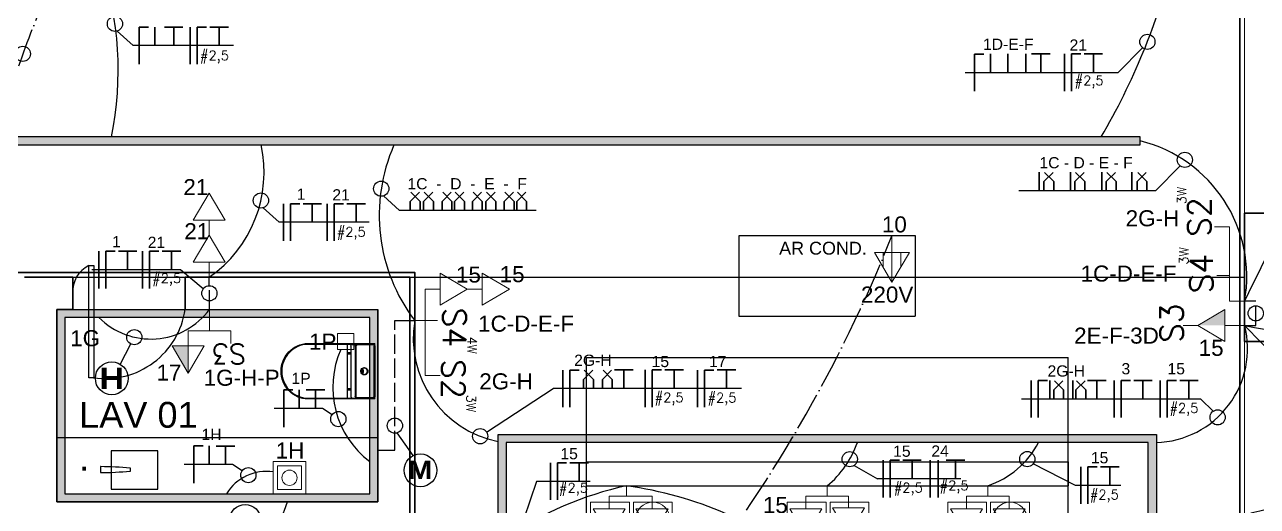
# Model space of a CAD drawing. Header units: millimetres. Extents: x 20625 to 81245, y 3427 to 18613.
# Drawn here: x 67471 to 68239, y 17558 to 17858 of the extents above; entities that cross this region are included whole.
import ezdxf
from ezdxf.enums import TextEntityAlignment as Align

# ---------------------------------------------------------------- set-up
doc = ezdxf.new("R2010")
doc.units = ezdxf.units.MM
for name, pattern in [('ACAD_ISO02W100', [15, 12, -3]), ('ACAD_ISO04W100', [30, 24, -3, 0, -3]), ('HIDDEN', [0.375, 0.25, -0.125])]:
    doc.linetypes.add(name, pattern=pattern)
for name, color, linetype, lineweight in [('01', 1, 'Continuous', 9), ('EJEL05130C', 130, 'Continuous', 30), ('EJEL0550C', 50, 'Continuous', 35), ('EJEL0580C', 80, 'Continuous', 9), ('EJEL25170C', 170, 'Continuous', 25), ('EJEL25170T', 170, 'ACAD_ISO02W100', 25), ('EJEL25170TP', 10, 'ACAD_ISO04W100', 25), ('EJEL3040C', 40, 'Continuous', 9)]:
    doc.layers.add(name, color=color, linetype=linetype, lineweight=lineweight)
for name, color, linetype in [('1-ARQ-B', 2, 'Continuous'), ('1-ARQ-DEMOLIR', 12, 'Continuous'), ('1-MOBIL', 252, 'Continuous'), ('2-TXT-A', 7, 'Continuous'), ('3-TRACO', 20, 'HIDDEN'), ('ARQ-1-ESTRUTURA', 6, 'Continuous'), ('ARQ-1-TRACEJADO', 20, 'Continuous'), ('ARQ-4-TXT-02', 1, 'Continuous'), ('TOP', 4, 'Continuous')]:
    doc.layers.add(name, color=color, linetype=linetype)
doc.styles.add('M_abG50', font='', dxfattribs={"width": 1.1, "height": 0.13})
doc.styles.add('ROMANSI', font='RomanS')
doc.styles.add('RSA', font='arial.ttf')
doc.styles.add('SR60', font='simplex', dxfattribs={"height": 0.15})
doc.styles.add('SR80', font='SIMPLEX', dxfattribs={"height": 0.1})
doc.styles.get('M_abG50').set_extended_font_data('Arial Black')

# ---------------------------------------------------------------- blocks, each defined once
blk = doc.blocks.new('bacia s-flat-1')
at = {"layer": '1-MOBIL', "linetype": 'Continuous'}
for p, q in [((37282.56, -4339.61), (37283.96, -4338.72)), ((37283.96, -4338.72), (37285.44, -4337.96)), ((37285.53, -4338.14), (37284.06, -4338.89)), ((37285.65, -4338.42), (37284.21, -4339.15)), ((37285.44, -4337.96), (37286.99, -4337.35)), ((37287.05, -4337.54), (37285.53, -4338.14)), ((37287.15, -4337.82), (37285.65, -4338.42)), ((37286.99, -4337.35), (37288.58, -4336.88)), ((37288.63, -4337.08), (37287.05, -4337.54)), ((37288.7, -4337.37), (37287.15, -4337.82)), ((37288.58, -4336.88), (37290.22, -4336.58)), ((37290.24, -4336.78), (37288.63, -4337.08)), ((37290.26, -4337.08), (37288.7, -4337.37)), ((37290.22, -4336.58), (37290.22, -4336.58)), ((37290.22, -4336.58), (37333.67, -4336.58)), ((37290.24, -4336.78), (37290.22, -4336.58)), ((37290.31, -4336.69), (37290.24, -4336.6)), ((37290.37, -4336.78), (37290.24, -4336.78)), ((37290.24, -4336.78), (37290.26, -4337.08)), ((37290.6, -4337.08), (37290.26, -4337.08)), ((37290.37, -4336.78), (37290.34, -4336.73)), ((37290.4, -4336.82), (37290.37, -4336.78)), ((37316.72, -4336.78), (37290.37, -4336.78)), ((37290.49, -4336.93), (37290.46, -4336.89)), ((37290.6, -4337.08), (37290.55, -4337.01)), ((37316.72, -4337.08), (37290.6, -4337.08)), ((37316.72, -4336.78), (37316.72, -4337.08)), ((37316.72, -4342.08), (37316.72, -4337.08)), ((37319.71, -4337.08), (37316.72, -4337.08)), ((37318.72, -4338.23), (37318.75, -4337.93)), ((37318.72, -4338.23), (37318.72, -4369.42)), ((37318.75, -4337.93), (37318.85, -4337.65)), ((37318.85, -4337.65), (37319.01, -4337.41)), ((37319.21, -4337.23), (37319.01, -4337.41)), ((37319.21, -4337.23), (37319.46, -4337.11)), ((37319.71, -4337.08), (37319.46, -4337.11)), ((37319.71, -4337.08), (37322.3, -4337.08)), ((37321.49, -4338.12), (37321.48, -4338.23)), ((37321.48, -4338.23), (37321.48, -4369.42)), ((37321.49, -4338.12), (37321.51, -4337.93)), ((37321.51, -4337.93), (37321.59, -4337.65)), ((37321.59, -4337.65), (37321.72, -4337.41)), ((37321.74, -4337.97), (37321.71, -4338.23)), ((37321.71, -4338.23), (37321.71, -4369.42)), ((37321.72, -4337.41), (37321.89, -4337.23)), ((37321.81, -4337.72), (37321.74, -4337.97)), ((37321.81, -4337.7), (37321.75, -4337.81)), ((37321.82, -4337.71), (37321.81, -4337.72)), ((37321.94, -4337.48), (37321.82, -4337.71)), ((37321.9, -4338.03), (37321.87, -4338.23)), ((37321.87, -4338.23), (37321.87, -4369.42)), ((37321.91, -4337.94), (37321.88, -4338.03)), ((37321.89, -4337.23), (37322.08, -4337.11)), ((37321.96, -4337.85), (37321.9, -4338.03)), ((37321.96, -4337.85), (37321.91, -4337.94)), ((37322.1, -4337.31), (37321.94, -4337.48)), ((37322.07, -4337.65), (37321.96, -4337.83)), ((37321.96, -4337.83), (37321.96, -4337.85)), ((37322.06, -4337.19), (37322, -4337.23)), ((37322.09, -4337.19), (37322.03, -4337.23)), ((37322.24, -4337.15), (37322.06, -4337.19)), ((37322.2, -4337.5), (37322.07, -4337.65)), ((37322.08, -4337.11), (37322.3, -4337.08)), ((37322.28, -4337.15), (37322.09, -4337.19)), ((37322.28, -4337.19), (37322.1, -4337.31)), ((37322.33, -4337.4), (37322.2, -4337.5)), ((37322.28, -4337.15), (37322.24, -4337.15)), ((37322.26, -4337.65), (37322.25, -4337.66)), ((37322.26, -4337.65), (37322.35, -4337.65)), ((37322.46, -4337.15), (37322.28, -4337.19)), ((37322.46, -4337.15), (37322.28, -4337.15)), ((37332.87, -4337.08), (37322.3, -4337.08)), ((37322.47, -4337.36), (37322.33, -4337.4)), ((37332.87, -4337.15), (37322.46, -4337.15)), ((37332.87, -4337.36), (37322.47, -4337.36)), ((37333.08, -4337.11), (37332.87, -4337.08)), ((37333.67, -4337.08), (37332.87, -4337.08)), ((37332.87, -4337.15), (37333.05, -4337.19)), ((37332.87, -4337.36), (37333.01, -4337.4)), ((37333.01, -4337.4), (37333.15, -4337.5)), ((37333.05, -4337.19), (37333.23, -4337.31)), ((37333.26, -4337.23), (37333.07, -4337.12)), ((37333.07, -4337.74), (37333.14, -4337.82)), ((37333.27, -4337.23), (37333.08, -4337.11)), ((37333.14, -4337.82), (37333.15, -4337.84)), ((37333.15, -4337.5), (37333.27, -4337.65)), ((37333.22, -4337.97), (37333.25, -4338.08)), ((37333.23, -4337.31), (37333.39, -4337.48)), ((37333.23, -4337.31), (37333.38, -4337.48)), ((37333.25, -4338.08), (37333.26, -4338.23)), ((37333.26, -4369.42), (37333.26, -4338.23)), ((37333.43, -4337.41), (37333.27, -4337.23)), ((37333.27, -4337.24), (37333.35, -4337.37)), ((37333.43, -4337.41), (37333.27, -4337.24)), ((37333.27, -4337.65), (37333.38, -4337.83)), ((37333.37, -4337.83), (37333.37, -4337.83)), ((37333.38, -4337.83), (37333.45, -4338.03)), ((37333.39, -4337.48), (37333.51, -4337.71)), ((37333.55, -4337.65), (37333.43, -4337.41)), ((37333.45, -4338.03), (37333.47, -4338.23)), ((37333.47, -4338.23), (37333.47, -4369.42)), ((37333.54, -4337.65), (37333.49, -4337.58)), ((37333.51, -4337.71), (37333.59, -4337.97)), ((37333.51, -4337.71), (37333.59, -4337.97)), ((37333.54, -4337.67), (37333.54, -4337.65)), ((37333.54, -4337.65), (37333.56, -4337.65)), ((37333.56, -4337.65), (37333.55, -4337.65)), ((37333.64, -4337.93), (37333.56, -4337.65)), ((37333.56, -4337.65), (37333.56, -4337.65)), ((37333.59, -4337.97), (37333.62, -4338.23)), ((37333.62, -4338.23), (37333.62, -4369.42)), ((37333.67, -4338.23), (37333.64, -4337.93)), ((37333.67, -4338.23), (37333.64, -4337.94)), ((37333.67, -4337.08), (37333.67, -4336.58)), ((37333.67, -4338.23), (37333.67, -4337.08)), ((37333.67, -4338.23), (37333.67, -4369.42)), ((37276.47, -4347.34), (37277.16, -4345.83)), ((37277.34, -4345.92), (37276.66, -4347.41)), ((37277.61, -4346.06), (37276.93, -4347.52)), ((37277.16, -4345.83), (37277.99, -4344.39)), ((37278.16, -4344.5), (37277.34, -4345.92)), ((37278.42, -4344.66), (37277.61, -4346.06)), ((37277.99, -4344.39), (37278.96, -4343.04)), ((37279.12, -4343.16), (37278.16, -4344.5)), ((37279.35, -4343.35), (37278.42, -4344.66)), ((37278.96, -4343.04), (37280.05, -4341.78)), ((37280.2, -4341.92), (37279.12, -4343.16)), ((37280.41, -4342.13), (37279.35, -4343.35)), ((37280.05, -4341.78), (37281.26, -4340.64)), ((37281.39, -4340.79), (37280.2, -4341.92)), ((37281.58, -4341.02), (37280.41, -4342.13)), ((37281.26, -4340.64), (37282.56, -4339.61)), ((37282.68, -4339.78), (37281.39, -4340.79)), ((37282.85, -4340.02), (37281.58, -4341.02)), ((37284.06, -4338.89), (37282.68, -4339.78)), ((37284.21, -4339.15), (37282.85, -4340.02)), ((37316.72, -4343.08), (37316.72, -4342.08)), ((37316.72, -4342.08), (37318.22, -4342.08)), ((37316.72, -4364.58), (37316.72, -4343.08)), ((37318.22, -4343.08), (37316.72, -4343.08)), ((37317.22, -4342.38), (37317.22, -4342.78)), ((37318.22, -4342.38), (37317.22, -4342.38)), ((37318.22, -4342.78), (37317.22, -4342.78)), ((37318.22, -4342.08), (37318.22, -4342.38)), ((37318.22, -4342.38), (37318.22, -4342.78)), ((37318.22, -4342.78), (37318.22, -4343.08)), ((37275.22, -4353.83), (37275.3, -4352.17)), ((37275.3, -4355.49), (37275.22, -4353.83)), ((37275.3, -4352.17), (37275.53, -4350.52)), ((37275.49, -4352.18), (37275.42, -4353.83)), ((37275.42, -4353.83), (37275.49, -4355.47)), ((37275.73, -4350.56), (37275.49, -4352.18)), ((37275.53, -4350.52), (37275.93, -4348.91)), ((37275.79, -4352.21), (37275.72, -4353.83)), ((37275.72, -4353.83), (37275.79, -4355.44)), ((37276.12, -4348.96), (37275.73, -4350.56)), ((37276.02, -4350.62), (37275.79, -4352.21)), ((37275.93, -4348.91), (37276.47, -4347.34)), ((37276.41, -4349.05), (37276.02, -4350.62)), ((37276.66, -4347.41), (37276.12, -4348.96)), ((37276.93, -4347.52), (37276.41, -4349.05)), ((37324.84, -4353.75), (37324.92, -4353.17)), ((37324.9, -4354.33), (37324.84, -4353.75)), ((37324.92, -4353.17), (37325.16, -4352.63)), ((37325.14, -4353.23), (37325.06, -4353.75)), ((37325.06, -4353.75), (37325.12, -4354.28)), ((37325.35, -4352.75), (37325.14, -4353.23)), ((37325.21, -4353.25), (37325.14, -4353.76)), ((37325.14, -4353.76), (37325.2, -4354.26)), ((37325.16, -4352.63), (37325.52, -4352.17)), ((37325.42, -4352.79), (37325.21, -4353.25)), ((37325.68, -4352.33), (37325.35, -4352.75)), ((37325.73, -4352.39), (37325.42, -4352.79)), ((37325.48, -4353.49), (37325.46, -4353.79)), ((37325.46, -4353.79), (37325.48, -4354.09)), ((37325.53, -4353.2), (37325.48, -4353.49)), ((37325.52, -4352.17), (37325.99, -4351.82)), ((37325.62, -4352.96), (37325.53, -4353.2)), ((37325.56, -4353.5), (37325.54, -4353.79)), ((37325.54, -4353.79), (37325.56, -4354.08)), ((37325.61, -4353.22), (37325.56, -4353.5)), ((37325.56, -4354.08), (37325.61, -4354.35)), ((37325.69, -4352.99), (37325.61, -4353.22)), ((37325.74, -4352.76), (37325.62, -4352.96)), ((37326.1, -4352.02), (37325.68, -4352.33)), ((37325.8, -4352.81), (37325.69, -4352.99)), ((37326.14, -4352.09), (37325.73, -4352.39)), ((37325.88, -4352.63), (37325.74, -4352.76)), ((37325.92, -4352.7), (37325.8, -4352.81)), ((37326.05, -4352.58), (37325.88, -4352.63)), ((37326.05, -4352.66), (37325.92, -4352.7)), ((37325.99, -4351.82), (37326.54, -4351.61)), ((37326.22, -4352.63), (37326.05, -4352.58)), ((37326.19, -4352.7), (37326.05, -4352.66)), ((37326.6, -4351.83), (37326.1, -4352.02)), ((37326.61, -4351.9), (37326.14, -4352.09)), ((37326.31, -4352.81), (37326.19, -4352.7)), ((37326.37, -4352.76), (37326.22, -4352.63)), ((37326.42, -4352.99), (37326.31, -4352.81)), ((37326.49, -4352.96), (37326.37, -4352.76)), ((37326.5, -4353.22), (37326.42, -4352.99)), ((37326.57, -4353.2), (37326.49, -4352.96)), ((37326.55, -4353.5), (37326.5, -4353.22)), ((37326.5, -4354.35), (37326.55, -4354.08)), ((37326.54, -4351.61), (37327.12, -4351.54)), ((37326.57, -4353.79), (37326.55, -4353.5)), ((37326.55, -4354.08), (37326.57, -4353.79)), ((37326.63, -4353.49), (37326.57, -4353.2)), ((37327.12, -4351.77), (37326.6, -4351.83)), ((37327.12, -4351.84), (37326.61, -4351.9)), ((37326.64, -4353.79), (37326.63, -4353.49)), ((37326.63, -4354.09), (37326.64, -4353.79)), ((37327.12, -4351.54), (37327.71, -4351.62)), ((37327.64, -4351.84), (37327.12, -4351.77)), ((37327.62, -4351.92), (37327.12, -4351.84)), ((37328.09, -4352.12), (37327.62, -4351.92)), ((37328.13, -4352.05), (37327.64, -4351.84)), ((37327.71, -4351.62), (37328.24, -4351.86)), ((37328.49, -4352.43), (37328.09, -4352.12)), ((37328.54, -4352.38), (37328.13, -4352.05)), ((37328.24, -4351.86), (37328.7, -4352.22)), ((37328.79, -4352.84), (37328.49, -4352.43)), ((37328.86, -4352.81), (37328.54, -4352.38)), ((37328.7, -4352.22), (37329.05, -4352.7)), ((37328.98, -4353.32), (37328.79, -4352.84)), ((37329.05, -4353.3), (37328.86, -4352.81)), ((37328.96, -4354.32), (37329.03, -4353.82)), ((37329.03, -4353.82), (37328.98, -4353.32)), ((37329.03, -4354.34), (37329.11, -4353.82)), ((37329.05, -4352.7), (37329.27, -4353.24)), ((37329.11, -4353.82), (37329.05, -4353.3)), ((37329.34, -4353.83), (37329.25, -4354.41)), ((37329.27, -4353.24), (37329.34, -4353.83)), ((37275.53, -4357.13), (37275.3, -4355.49)), ((37275.49, -4355.47), (37275.73, -4357.09)), ((37275.93, -4358.74), (37275.53, -4357.13)), ((37275.73, -4357.09), (37276.12, -4358.69)), ((37275.79, -4355.44), (37276.02, -4357.04)), ((37276.47, -4360.31), (37275.93, -4358.74)), ((37276.02, -4357.04), (37276.41, -4358.6)), ((37276.12, -4358.69), (37276.66, -4360.24)), ((37276.41, -4358.6), (37276.93, -4360.13)), ((37277.16, -4361.83), (37276.47, -4360.31)), ((37276.66, -4360.24), (37277.34, -4361.73)), ((37276.93, -4360.13), (37277.61, -4361.6)), ((37277.34, -4361.73), (37278.16, -4363.15)), ((37277.61, -4361.6), (37278.42, -4362.99)), ((37325.12, -4354.88), (37324.9, -4354.33)), ((37325.12, -4354.28), (37325.32, -4354.77)), ((37325.47, -4355.35), (37325.12, -4354.88)), ((37325.2, -4354.26), (37325.38, -4354.73)), ((37325.32, -4354.77), (37325.63, -4355.19)), ((37325.38, -4354.73), (37325.69, -4355.14)), ((37325.93, -4355.72), (37325.47, -4355.35)), ((37325.48, -4354.09), (37325.53, -4354.37)), ((37325.53, -4354.37), (37325.62, -4354.61)), ((37325.61, -4354.35), (37325.69, -4354.58)), ((37325.62, -4354.61), (37325.74, -4354.81)), ((37325.63, -4355.19), (37326.05, -4355.52)), ((37325.69, -4354.58), (37325.8, -4354.76)), ((37325.69, -4355.14), (37326.09, -4355.46)), ((37325.74, -4354.81), (37325.88, -4354.94)), ((37325.8, -4354.76), (37325.92, -4354.87)), ((37325.88, -4354.94), (37326.05, -4354.99)), ((37325.92, -4354.87), (37326.05, -4354.91)), ((37326.47, -4355.95), (37325.93, -4355.72)), ((37326.05, -4354.91), (37326.19, -4354.87)), ((37326.05, -4354.99), (37326.22, -4354.94)), ((37326.05, -4355.52), (37326.53, -4355.73)), ((37326.09, -4355.46), (37326.55, -4355.66)), ((37326.19, -4354.87), (37326.31, -4354.76)), ((37326.22, -4354.94), (37326.37, -4354.81)), ((37326.31, -4354.76), (37326.42, -4354.58)), ((37326.37, -4354.81), (37326.49, -4354.61)), ((37326.42, -4354.58), (37326.5, -4354.35)), ((37327.05, -4356.04), (37326.47, -4355.95)), ((37326.49, -4354.61), (37326.57, -4354.37)), ((37326.53, -4355.73), (37327.05, -4355.81)), ((37326.55, -4355.66), (37327.05, -4355.74)), ((37326.57, -4354.37), (37326.63, -4354.09)), ((37327.05, -4355.74), (37327.56, -4355.68)), ((37327.05, -4355.81), (37327.58, -4355.75)), ((37327.63, -4355.97), (37327.05, -4356.04)), ((37327.56, -4355.68), (37328.03, -4355.49)), ((37327.58, -4355.75), (37328.07, -4355.56)), ((37328.18, -4355.76), (37327.63, -4355.97)), ((37328.03, -4355.49), (37328.44, -4355.19)), ((37328.07, -4355.56), (37328.49, -4355.24)), ((37328.65, -4355.41), (37328.18, -4355.76)), ((37328.44, -4355.19), (37328.76, -4354.79)), ((37328.49, -4355.24), (37328.82, -4354.83)), ((37329.02, -4354.95), (37328.65, -4355.41)), ((37328.76, -4354.79), (37328.96, -4354.32)), ((37328.82, -4354.83), (37329.03, -4354.34)), ((37329.25, -4354.41), (37329.02, -4354.95)), ((37277.99, -4363.26), (37277.16, -4361.83)), ((37278.96, -4364.62), (37277.99, -4363.26)), ((37278.16, -4363.15), (37279.12, -4364.49)), ((37278.42, -4362.99), (37279.35, -4364.31)), ((37280.05, -4365.87), (37278.96, -4364.62)), ((37279.12, -4364.49), (37280.2, -4365.73)), ((37279.35, -4364.31), (37280.41, -4365.52)), ((37281.26, -4367.01), (37280.05, -4365.87)), ((37280.2, -4365.73), (37281.39, -4366.86)), ((37280.41, -4365.52), (37281.58, -4366.63)), ((37282.56, -4368.04), (37281.26, -4367.01)), ((37281.39, -4366.86), (37282.68, -4367.87)), ((37281.58, -4366.63), (37282.85, -4367.63)), ((37283.96, -4368.93), (37282.56, -4368.04)), ((37282.68, -4367.87), (37284.06, -4368.76)), ((37282.85, -4367.63), (37284.21, -4368.5)), ((37285.44, -4369.69), (37283.96, -4368.93)), ((37284.06, -4368.76), (37285.53, -4369.51)), ((37284.21, -4368.5), (37285.65, -4369.23)), ((37285.65, -4369.23), (37287.15, -4369.83)), ((37316.72, -4365.58), (37316.72, -4364.58)), ((37316.72, -4364.58), (37318.22, -4364.58)), ((37316.72, -4370.58), (37316.72, -4365.58)), ((37318.22, -4365.58), (37316.72, -4365.58)), ((37317.22, -4364.88), (37317.22, -4365.28)), ((37318.22, -4364.88), (37317.22, -4364.88)), ((37318.22, -4365.28), (37317.22, -4365.28)), ((37318.22, -4364.58), (37318.22, -4364.88)), ((37318.22, -4364.88), (37318.22, -4365.28)), ((37318.22, -4365.28), (37318.22, -4365.58)), ((37318.72, -4369.42), (37318.75, -4369.72)), ((37321.49, -4369.53), (37321.48, -4369.42)), ((37321.74, -4369.69), (37321.71, -4369.42)), ((37321.9, -4369.62), (37321.87, -4369.42)), ((37333.25, -4369.57), (37333.26, -4369.42)), ((37333.45, -4369.62), (37333.47, -4369.42)), ((37333.59, -4369.69), (37333.62, -4369.42)), ((37333.64, -4369.72), (37333.67, -4369.42)), ((37333.67, -4369.42), (37333.64, -4369.72)), ((37333.67, -4370.58), (37333.67, -4369.42)), ((37286.99, -4370.3), (37285.44, -4369.69)), ((37285.53, -4369.51), (37287.05, -4370.11)), ((37288.58, -4370.77), (37286.99, -4370.3)), ((37287.05, -4370.11), (37288.63, -4370.57)), ((37287.15, -4369.83), (37288.7, -4370.28)), ((37290.22, -4371.08), (37288.58, -4370.77)), ((37288.63, -4370.57), (37290.24, -4370.88)), ((37288.7, -4370.28), (37290.26, -4370.58)), ((37290.24, -4370.88), (37290.22, -4371.08)), ((37290.24, -4371.05), (37290.22, -4371.08)), ((37333.67, -4371.08), (37290.22, -4371.08)), ((37290.24, -4370.88), (37290.26, -4370.58)), ((37290.24, -4370.88), (37316.72, -4370.88)), ((37290.34, -4370.92), (37290.25, -4371.03)), ((37290.26, -4370.58), (37316.72, -4370.58)), ((37290.41, -4370.82), (37290.37, -4370.87)), ((37290.5, -4370.7), (37290.49, -4370.72)), ((37316.72, -4370.58), (37319.71, -4370.58)), ((37316.72, -4370.88), (37316.72, -4370.58)), ((37318.75, -4369.72), (37318.85, -4370)), ((37318.85, -4370), (37319.01, -4370.24)), ((37319.21, -4370.42), (37319.01, -4370.24)), ((37319.46, -4370.54), (37319.21, -4370.42)), ((37319.46, -4370.54), (37319.71, -4370.58)), ((37319.71, -4370.58), (37322.3, -4370.58)), ((37321.49, -4369.53), (37321.51, -4369.72)), ((37321.51, -4369.72), (37321.59, -4370)), ((37321.59, -4370), (37321.72, -4370.24)), ((37321.72, -4370.24), (37321.89, -4370.42)), ((37321.75, -4370.17), (37321.73, -4370.13)), ((37321.78, -4370.24), (37321.73, -4370.18)), ((37321.81, -4369.93), (37321.74, -4369.69)), ((37321.81, -4369.95), (37321.75, -4369.85)), ((37321.81, -4370.24), (37321.75, -4370.17)), ((37321.82, -4369.94), (37321.81, -4369.93)), ((37321.94, -4370.17), (37321.82, -4369.94)), ((37321.89, -4370.42), (37322.08, -4370.54)), ((37321.96, -4369.82), (37321.9, -4369.62)), ((37322.1, -4370.34), (37321.94, -4370.17)), ((37322.07, -4370), (37321.96, -4369.82)), ((37322.06, -4370.46), (37322, -4370.42)), ((37322.09, -4370.46), (37322.03, -4370.42)), ((37322.13, -4370.47), (37322.06, -4370.46)), ((37322.2, -4370.15), (37322.07, -4370)), ((37322.08, -4370.54), (37322.3, -4370.58)), ((37322.11, -4370.46), (37322.09, -4370.46)), ((37322.28, -4370.46), (37322.1, -4370.34)), ((37322.33, -4370.25), (37322.2, -4370.15)), ((37322.46, -4370.5), (37322.28, -4370.46)), ((37322.3, -4370.58), (37332.87, -4370.58)), ((37322.47, -4370.29), (37322.33, -4370.25)), ((37322.35, -4370), (37322.37, -4370)), ((37332.87, -4370.5), (37322.46, -4370.5)), ((37332.87, -4370.29), (37322.47, -4370.29)), ((37332.87, -4370.29), (37333.01, -4370.25)), ((37332.87, -4370.5), (37333.05, -4370.46)), ((37333.08, -4370.54), (37332.87, -4370.58)), ((37332.87, -4370.58), (37333.67, -4370.58)), ((37333.01, -4370.25), (37333.15, -4370.15)), ((37333.05, -4370.46), (37333.23, -4370.34)), ((37333.05, -4370.45), (37333.05, -4370.45)), ((37333.25, -4370.42), (37333.06, -4370.49)), ((37333.12, -4370.45), (37333.06, -4370.48)), ((37333.07, -4369.91), (37333.14, -4369.83)), ((37333.25, -4370.42), (37333.07, -4370.53)), ((37333.27, -4370.42), (37333.08, -4370.54)), ((37333.14, -4369.83), (37333.15, -4369.81)), ((37333.15, -4370.15), (37333.27, -4370)), ((37333.22, -4369.68), (37333.25, -4369.57)), ((37333.23, -4370.34), (37333.38, -4370.17)), ((37333.23, -4370.34), (37333.39, -4370.17)), ((37333.42, -4370.25), (37333.24, -4370.37)), ((37333.3, -4370.31), (37333.24, -4370.36)), ((37333.26, -4370.42), (37333.25, -4370.42)), ((37333.27, -4370), (37333.38, -4369.82)), ((37333.27, -4370), (37333.27, -4370)), ((37333.43, -4370.24), (37333.27, -4370.42)), ((37333.43, -4370.24), (37333.27, -4370.42)), ((37333.37, -4369.82), (37333.37, -4369.82)), ((37333.38, -4369.82), (37333.45, -4369.62)), ((37333.39, -4370.17), (37333.51, -4369.94)), ((37333.56, -4370), (37333.43, -4370.24)), ((37333.51, -4369.94), (37333.59, -4369.69)), ((37333.52, -4370.04), (37333.54, -4370)), ((37333.54, -4369.98), (37333.54, -4370)), ((37333.54, -4370), (37333.56, -4370)), ((37333.64, -4369.72), (37333.56, -4370)), ((37333.67, -4371.08), (37333.67, -4370.58))]:
    blk.add_line(p, q, dxfattribs=at)
blk = doc.blocks.new('A$C43D11B4B')
at = {"layer": 'EJEL0580C'}
blk.add_line((6.6, 0), (-6.6, 0), dxfattribs=at)
at = {"layer": 'EJEL0580C', "style": 'SR80'}
blk.add_text('S3', height=21.16, rotation=270, dxfattribs=at).set_placement((6.6, 16.1))
blk = doc.blocks.new('70cm')
at = {"layer": 'EJEL0580C'}
for p, q in [((186068.31, 52284.63), (186068.31, 52264.68)), ((186068.31, 52284.63), (186085.21, 52274.65)), ((186060.49, 52274.65), (186060.49, 52248.03)), ((186068.31, 52274.65), (186060.49, 52274.65)), ((186068.31, 52279.64), (186068.31, 52270.03)), ((186085.21, 52274.65), (186068.31, 52264.68)), ((186060.49, 52261.34), (186054.01, 52261.34)), ((186060.49, 52248.03), (186060.49, 52261.34)), ((186068.31, 52258), (186068.31, 52238.05)), ((186068.31, 52258), (186085.21, 52248.03)), ((186068.31, 52253.01), (186068.31, 52243.4)), ((186068.31, 52248.03), (186060.49, 52248.03)), ((186085.21, 52248.03), (186068.31, 52238.05))]:
    blk.add_line(p, q, dxfattribs=at)
for points in [[(186064.2, 52287.23), (186085.57, 52287.23), (186085.57, 52263.07), (186064.2, 52263.07)], [(186064.2, 52260.6), (186085.57, 52260.6), (186085.57, 52236.44), (186064.2, 52236.44)]]:
    blk.add_lwpolyline(points, close=True, dxfattribs=at)
blk = doc.blocks.new('A$C1FA829F1')
at = {"layer": 'EJEL0580C'}
for p, q in [((0, 0), (0, 16.9)), ((0, 16.9), (0, -16.9)), ((0, 16.9), (28.7, 0)), ((0, 0), (-15.9, 0)), ((0, 8.5), (14.3, 8.5)), ((28.7, 0), (0, -16.9)), ((0, 0), (28.7, 0)), ((0, -8.5), (14.3, -8.5))]:
    blk.add_line(p, q, dxfattribs=at)
blk = doc.blocks.new('2 tugs baixas')
at = {"layer": 'EJEL0580C'}
for p, q in [((186286.36, 52580.32), (186286.36, 52590.29)), ((186286.36, 52590.29), (186286.36, 52570.34)), ((186286.36, 52590.29), (186303.26, 52580.32)), ((186312.61, 52590.29), (186312.61, 52570.34)), ((186312.61, 52590.29), (186329.51, 52580.32)), ((186286.36, 52580.32), (186277.01, 52580.32)), ((186303.26, 52580.32), (186286.36, 52570.34)), ((186312.61, 52580.32), (186303.26, 52580.32)), ((186329.51, 52580.32), (186312.61, 52570.34))]:
    blk.add_line(p, q, dxfattribs=at)
blk = doc.blocks.new('luminária quadrada')
at = {"layer": 'EJEL0580C'}
blk.add_lwpolyline([(186188.89, 52474.91), (186188.89, 52454.66), (186209.14, 52454.66), (186209.14, 52474.91), (186188.89, 52474.91)], dxfattribs=at)
blk.add_lwpolyline([(186191.59, 52472.21), (186191.59, 52457.36), (186206.44, 52457.36), (186206.44, 52472.21)], close=True, dxfattribs=at)
blk.add_circle((186199.01, 52464.78), 4.76, dxfattribs=at)
blk = doc.blocks.new('abuble')
at = {"layer": 'EJEL0580C'}
for p, q in [((186409.01, 52453.3), (186409.01, 52459.78)), ((186424.84, 52453.3), (186398.21, 52453.3)), ((186398.21, 52453.3), (186411.53, 52453.3)), ((186398.21, 52445.49), (186398.21, 52453.3)), ((186424.84, 52445.49), (186424.84, 52453.3)), ((186408.19, 52445.49), (186388.24, 52445.49)), ((186398.21, 52428.59), (186388.24, 52445.49)), ((186403.2, 52445.49), (186393.59, 52445.49)), ((186408.19, 52445.49), (186398.21, 52428.59)), ((186434.81, 52445.49), (186414.87, 52445.49)), ((186424.84, 52428.59), (186414.87, 52445.49)), ((186429.83, 52445.49), (186420.22, 52445.49)), ((186434.81, 52445.49), (186424.84, 52428.59))]:
    blk.add_line(p, q, dxfattribs=at)
for points in [[(186410.79, 52449.59), (186410.79, 52428.22), (186386.63, 52428.22), (186386.63, 52449.59)], [(186437.41, 52449.59), (186437.41, 52428.22), (186413.25, 52428.22), (186413.25, 52449.59)]]:
    blk.add_lwpolyline(points, close=True, dxfattribs=at)
blk.add_circle((186425.33, 52438.91), 10.68, dxfattribs=at)
blk = doc.blocks.new('bloco 8')
at = {"layer": 'EJEL0580C'}
for p, q in [((186534.01, 52453.3), (186534.01, 52459.78)), ((186547.33, 52453.3), (186520.7, 52453.3)), ((186520.7, 52453.3), (186534.01, 52453.3)), ((186520.7, 52445.49), (186520.7, 52453.3)), ((186547.33, 52446.06), (186547.33, 52453.3)), ((186530.67, 52445.49), (186510.73, 52445.49)), ((186520.7, 52428.59), (186510.73, 52445.49)), ((186525.69, 52445.49), (186516.08, 52445.49)), ((186530.67, 52445.49), (186520.7, 52428.59)), ((186557.3, 52446.06), (186537.36, 52446.06)), ((186547.33, 52429.16), (186537.36, 52446.06)), ((186547.33, 52446.06), (186557.3, 52446.06)), ((186557.3, 52446.06), (186547.33, 52429.16))]:
    blk.add_line(p, q, dxfattribs=at)
for points in [[(186533.27, 52449.59), (186533.27, 52428.22), (186509.11, 52428.22), (186509.11, 52449.59)], [(186559.9, 52449.59), (186559.9, 52428.22), (186535.74, 52428.22), (186535.74, 52449.59)]]:
    blk.add_lwpolyline(points, close=True, dxfattribs=at)
blk = doc.blocks.new('L')
at = {"layer": 'EJEL0550C', "ltscale": 0.015}
for p, q in [((10856.71, 7742.87), (10856.71, 7766.02)), ((10856.71, 7766.02), (10862.49, 7766.02))]:
    blk.add_line(p, q, dxfattribs=at)
blk = doc.blocks.new('T')
at = {"layer": 'EJEL0550C', "ltscale": 0.015}
for p, q in [((10876.14, 7766.04), (10864.57, 7766.04)), ((10870.35, 7754.46), (10870.35, 7766.04))]:
    blk.add_line(p, q, dxfattribs=at)
blk = doc.blocks.new('RETORNO CRUZADO')
at = {"layer": 'EJEL0550C', "ltscale": 0.015}
for p, q in [((13746.71, 16801.42), (13753.73, 16808.44)), ((13754.23, 16801.42), (13747.21, 16808.44)), ((13746.71, 16794.4), (13746.71, 16801.42)), ((13754.23, 16794.4), (13754.23, 16801.42))]:
    blk.add_line(p, q, dxfattribs=at)

msp = doc.modelspace()

# ---------------------------------------------------------------- hatches: boundary and pattern name
h = msp.add_hatch(color=50)
h.dxf.hatch_style = 1
h.paths.add_polyline_path([(67496.26, 17565.8), (67496.26, 17675.8), (67586.26, 17675.8), (67586.26, 17680.8), (67571.26, 17680.8), (67501.26, 17680.8), (67491.26, 17680.8), (67491.26, 17560.8), (67691.26, 17560.8), (67691.26, 17680.8), (67586.26, 17680.8), (67586.26, 17675.8), (67686.26, 17675.8), (67686.26, 17565.8)])
h.paths.add_polyline_path([(67657.37, 17660.66), (67657.37, 17681.2), (67636.76, 17681.2), (67636.76, 17660.66)], flags=9)
h.paths.add_polyline_path([(67671.12, 17636.95), (67691.66, 17636.95), (67691.66, 17657.56), (67671.12, 17657.56)], flags=9)
h.paths.add_polyline_path([(67622.22, 17558.16), (67622.22, 17578.7), (67601.61, 17578.7), (67601.61, 17558.16)], flags=9)
h = msp.add_hatch(color=50)
h.dxf.hatch_style = 1
h.paths.add_polyline_path([(67496.26, 17565.8), (67496.26, 17675.8), (67586.26, 17675.8), (67586.26, 17680.8), (67571.26, 17680.8), (67501.26, 17680.8), (67491.26, 17680.8), (67491.26, 17560.8), (67691.26, 17560.8), (67691.26, 17680.8), (67586.26, 17680.8), (67586.26, 17675.8), (67686.26, 17675.8), (67686.26, 17565.8)])
h.paths.add_polyline_path([(67657.37, 17660.66), (67657.37, 17681.2), (67636.76, 17681.2), (67636.76, 17660.66)], flags=9)
h.paths.add_polyline_path([(67671.12, 17636.95), (67691.66, 17636.95), (67691.66, 17657.56), (67671.12, 17657.56)], flags=9)
h.paths.add_polyline_path([(67622.22, 17558.16), (67622.22, 17578.7), (67601.61, 17578.7), (67601.61, 17558.16)], flags=9)
at = {"layer": '1-ARQ-DEMOLIR', "true_color": 0xd63dce, "transparency": 33554559}
h = msp.add_hatch(color=213, dxfattribs=at)
h.dxf.hatch_style = 1
h.paths.add_polyline_path([(67166.26, 17788.3), (67166.26, 17783.3), (68166.26, 17783.3), (68166.26, 17788.3)])
h = msp.add_hatch(color=213, dxfattribs=at)
h.dxf.hatch_style = 1
h.paths.add_polyline_path([(67166.26, 17788.3), (67166.26, 17783.3), (68166.26, 17783.3), (68166.26, 17788.3)])
h = msp.add_hatch(color=213, dxfattribs=at)
h.dxf.hatch_style = 1
h.paths.add_polyline_path([(67771.26, 17597.8), (67821.26, 17597.8), (67821.26, 17602.8), (67766.26, 17602.8), (67766.26, 17360.8), (68176.26, 17360.8), (68176.26, 17602.8), (68121.26, 17602.8), (68121.26, 17597.8), (68171.26, 17597.8), (68171.26, 17365.8), (67771.26, 17365.8)])
h.paths.add_polyline_path([(68121.26, 17602.8), (67821.26, 17602.8), (67821.26, 17597.8), (68121.26, 17597.8)], flags=17)
h = msp.add_hatch(color=213, dxfattribs=at)
h.dxf.hatch_style = 1
h.paths.add_polyline_path([(67771.26, 17597.8), (67821.26, 17597.8), (67821.26, 17602.8), (67766.26, 17602.8), (67766.26, 17360.8), (68176.26, 17360.8), (68176.26, 17602.8), (68121.26, 17602.8), (68121.26, 17597.8), (68171.26, 17597.8), (68171.26, 17365.8), (67771.26, 17365.8)])
h.paths.add_polyline_path([(68121.26, 17602.8), (67821.26, 17602.8), (67821.26, 17597.8), (68121.26, 17597.8)], flags=17)
at = {"layer": 'EJEL0580C'}
h = msp.add_hatch(color=256, dxfattribs=at)
h.dxf.hatch_style = 1
h.paths.add_polyline_path([(68218.91, 17670.8), (68218.91, 17680.77), (68202.01, 17670.8)])
h = msp.add_hatch(color=256, dxfattribs=at)
h.dxf.hatch_style = 1
h.paths.add_polyline_path([(67573.11, 17658), (67563.14, 17658), (67573.11, 17641.1)])

# ---------------------------------------------------------------- linework, layer by layer
at = {"color": 252, "true_color": 0x939598}
for p, q in [((68231.26, 17680.8), (68231.26, 17685.8)), ((68231.26, 17670.8), (68231.26, 17680.8))]:
    msp.add_line(p, q, dxfattribs=at)
at = {"color": 50}
msp.add_line((67571.26, 17680.8), (67691.26, 17680.8), dxfattribs=at)
msp.add_line((67571.26, 17680.8), (67691.26, 17680.8), dxfattribs=at)
msp.add_line((67571.26, 17680.8), (67691.26, 17680.8), dxfattribs=at)
msp.add_lwpolyline([(67496.26, 17565.8), (67686.26, 17565.8), (67686.26, 17675.8), (67496.26, 17675.8)], close=True, dxfattribs=at)
at = {"layer": '01', "color": 252, "true_color": 0x939598}
for p, q in [((68231.26, 17740.8), (68231.26, 18200.8)), ((68231.26, 17740.8), (68231.26, 18200.8)), ((68231.26, 17740.8), (68231.26, 18200.8)), ((68231.26, 17660.8), (68231.26, 17260.8)), ((68231.26, 17260.8), (68231.26, 17660.8)), ((68231.26, 17260.8), (68231.26, 17660.8))]:
    msp.add_line(p, q, dxfattribs=at)
at = {"layer": '1-ARQ-B', "color": 252, "true_color": 0x939598}
for p, q in [((67821.26, 17585.8), (68121.26, 17585.8)), ((67821.26, 17570.8), (67821.26, 17585.8)), ((68121.26, 17585.8), (68121.26, 17570.8)), ((67821.26, 17570.8), (68121.26, 17570.8))]:
    msp.add_line(p, q, dxfattribs=at)
at = {"layer": '1-ARQ-DEMOLIR', "color": 213, "true_color": 0xd63dce, "transparency": 33554559}
for points in [[(67166.26, 17783.3), (68166.26, 17783.3), (68166.26, 17788.3), (67166.26, 17788.3)], [(67766.26, 17360.8), (67766.26, 17602.8), (68176.26, 17602.8), (68176.26, 17360.8)], [(67766.26, 17360.8), (67766.26, 17602.8), (68176.26, 17602.8), (68176.26, 17360.8)], [(67771.26, 17597.8), (67771.26, 17365.8), (68171.26, 17365.8), (68171.26, 17597.8)]]:
    msp.add_lwpolyline(points, close=True, dxfattribs=at)
at = {"layer": '1-MOBIL', "color": 252, "linetype": 'Continuous', "ltscale": 5, "true_color": 0x939598}
for p, q in [((67711.26, 17700.8), (68231.26, 17700.8)), ((67821.26, 17510.8), (67821.26, 17650.8)), ((67821.26, 17650.8), (68121.26, 17650.8)), ((68121.26, 17510.8), (68121.26, 17650.8)), ((67491.26, 17600.8), (67691.26, 17600.8))]:
    msp.add_line(p, q, dxfattribs=at)
at = {"layer": '1-MOBIL', "color": 252, "true_color": 0x939598, "elevation": 29.1}
msp.add_lwpolyline([(67554.24, 17592.65), (67525.17, 17592.65), (67525.17, 17568.73), (67554.24, 17568.73)], close=True, dxfattribs=at)
at = {"layer": '1-MOBIL', "color": 252, "true_color": 0x939598}
msp.add_lwpolyline([(67537.09, 17579.9, 0.389688), (67537.26, 17580.09), (67537.26, 17581.62, 0.389688), (67537.09, 17581.81, 0.017234), (67518.63, 17582.73, 0.418769), (67518.44, 17582.55), (67518.44, 17579.16, 0.418769), (67518.63, 17578.98, 0.017234)], format="xyb", close=True, dxfattribs=at)
at = {"layer": '3-TRACO', "color": 252, "true_color": 0x939598, "elevation": -2.15}
msp.add_lwpolyline([(68026.26, 17726.59), (67916.26, 17726.59), (67916.26, 17676.59), (68026.26, 17676.59), (68026.26, 17726.59)], dxfattribs=at)
at = {"layer": 'ARQ-1-TRACEJADO', "color": 252, "true_color": 0x939598}
for centre, radius, start, end in [((67519.36, 17691.93), 18.14, 116.54474, 183.57967), ((67521.49, 17687.91), 50.27, 261.72621, 351.86674)]:
    msp.add_arc(centre, radius, start, end, dxfattribs=at)
at = {"layer": 'ARQ-4-TXT-02', "color": 252, "true_color": 0x939598}
for p, q in [((67501.26, 17700.8), (67571.26, 17700.8)), ((67501.26, 17700.8), (67571.26, 17700.8)), ((67501.26, 17700.8), (67571.26, 17700.8)), ((67501.26, 17680.8), (67571.26, 17680.8)), ((67501.26, 17680.8), (67571.26, 17680.8)), ((67501.26, 17680.8), (67571.26, 17680.8))]:
    msp.add_line(p, q, dxfattribs=at)
msp.add_lwpolyline([(67514.26, 17708.17), (67514.26, 17638.17), (67511.26, 17638.17), (67511.26, 17708.17), (67514.26, 17708.17)], dxfattribs=at)
at = {"layer": 'EJEL05130C'}
for p, q in [((67538.91, 17845.19), (67528.96, 17854.28)), ((67601.35, 17845.19), (67538.91, 17845.19)), ((68152.54, 17828.43), (68167.69, 17843.92)), ((68057.26, 17828.43), (68152.54, 17828.43)), ((68175.89, 17754.81), (68191.04, 17770.3)), ((68090.66, 17754.81), (68175.89, 17754.81)), ((67704.79, 17742.41), (67694.85, 17751.5)), ((67629.85, 17735.05), (67619.91, 17744.13)), ((67790.02, 17742.41), (67704.79, 17742.41)), ((67685.82, 17735.05), (67629.85, 17735.05)), ((67568.43, 17705.41), (67513.03, 17705.41)), ((67582.47, 17693.55), (67568.43, 17705.41)), ((67530.87, 17646.51), (67537.4, 17659.24)), ((67758.99, 17604.29), (67800.58, 17631.42)), ((67917.81, 17631.42), (67800.58, 17631.42)), ((68203.9, 17624.87), (68092.23, 17624.87)), ((68211.61, 17617.26, -1053933.1), (68203.9, 17624.87)), ((67656.88, 17618.98), (67626.78, 17618.98)), ((67662.76, 17615.07), (67656.88, 17618.98)), ((67713.3, 17589.59), (67703.33, 17603.76)), ((67600.82, 17584.03), (67570.72, 17584.03)), ((67606.7, 17580.12), (67600.82, 17584.03)), ((67987.93, 17583.47), (68002.65, 17575.14)), ((68125.84, 17571.06), (68099.51, 17584.42)), ((67790.21, 17573.56), (67782.15, 17550.28)), ((67823.63, 17573.56), (67790.21, 17573.56)), ((68054.55, 17575.14), (68002.65, 17575.14)), ((68154.1, 17571.06), (68125.84, 17571.06))]:
    msp.add_line(p, q, dxfattribs=at)
for centre in [(67527.52, 17858.79), (68170.68, 17847.6), (67470.13, 17840.11), (68194.03, 17773.98), (67693.41, 17756.02), (67618.46, 17748.65), (67586.34, 17690.8), (68238.21, 17678.3), (67539.57, 17663.46), (67666.68, 17612.39), (68214.45, 17613.46), (67701.92, 17608.29), (67755.02, 17601.69), (67985.27, 17587.4), (68095.86, 17587.45), (67610.62, 17577.44)]:
    msp.add_circle(centre, 4.74, dxfattribs=at)
at = {"layer": 'EJEL05130C', "ltscale": 0.001}
for centre, radius in [((67525.53, 17637.8), 10.22), ((67717.85, 17580.44), 10.22), ((67608.65, 17549.54), 9.61)]:
    msp.add_circle(centre, radius, dxfattribs=at)
at = {"layer": 'EJEL0550C', "ltscale": 0.015}
for p, q in [((67552.41, 17845.17), (67552.41, 17856.74)), ((67574.39, 17833.61), (67574.39, 17856.76)), ((68072.89, 17828.43), (68072.89, 17840)), ((68083.65, 17828.43), (68083.65, 17840)), ((68095.03, 17828.43), (68095.03, 17840)), ((68119.03, 17816.85), (68119.03, 17840)), ((68103.23, 17754.81), (68103.23, 17766.38)), ((68122.87, 17754.81), (68122.87, 17766.38)), ((68142.25, 17754.81), (68142.25, 17766.38)), ((68160.96, 17754.81), (68160.96, 17766.38)), ((67632.45, 17723.45), (67632.45, 17746.6)), ((67659.77, 17723.47), (67659.77, 17746.62)), ((67517.43, 17693.83), (67517.43, 17716.98)), ((67544.76, 17693.85), (67544.76, 17717)), ((67806.63, 17619.83), (67806.63, 17642.98)), ((67857.91, 17619.85), (67857.91, 17643)), ((67890.46, 17619.83), (67890.46, 17642.98)), ((68098.28, 17613.27), (68098.28, 17636.42)), ((68109.85, 17624.87), (68109.85, 17636.44)), ((68124.15, 17624.87), (68124.15, 17636.44)), ((68149.95, 17613.29), (68149.95, 17636.44)), ((68178.59, 17613.27), (68178.59, 17636.42)), ((67642.18, 17618.98), (67642.18, 17630.55)), ((67586.13, 17584.03), (67586.13, 17595.61)), ((68006.05, 17563.55), (68006.05, 17586.69)), ((68035.3, 17563.56), (68035.3, 17586.71)), ((68040.36, 17563.56), (68040.36, 17586.71)), ((67798.77, 17561.97), (67798.77, 17585.12)), ((68129.23, 17559.47), (68129.23, 17582.62))]:
    msp.add_line(p, q, dxfattribs=at)
at = {"layer": 'EJEL0580C'}
for p, q in [((68212.43, 17732.28), (68221.78, 17732.28)), ((68221.78, 17685.8), (68221.78, 17732.28)), ((68213.96, 17701.98), (68221.78, 17701.98)), ((67720.74, 17693.46), (67720.74, 17639.65)), ((68221.78, 17685.8), (68228.26, 17685.8)), ((68228.26, 17685.8), (68231.26, 17685.8)), ((67586.42, 17667.34), (67586.42, 17680.8)), ((68202.01, 17670.8), (68218.91, 17680.77)), ((68218.91, 17660.83), (68218.91, 17680.77)), ((67720.74, 17673.8), (67714.26, 17673.8)), ((67728.55, 17673.8), (67720.74, 17673.8)), ((68218.91, 17660.83), (68202.01, 17670.8)), ((68218.91, 17670.8), (68218.91, 17660.83)), ((68228.26, 17670.8), (68218.91, 17670.8)), ((68228.26, 17670.8), (68231.26, 17670.8)), ((67599.74, 17667.34), (67573.11, 17667.34)), ((67573.11, 17667.34), (67586.42, 17667.34)), ((67573.11, 17658), (67573.11, 17667.34)), ((67599.74, 17659.53), (67599.74, 17667.34)), ((67583.08, 17658), (67563.14, 17658)), ((67573.11, 17641.1), (67563.14, 17658)), ((67573.11, 17658), (67583.08, 17658)), ((67583.08, 17658), (67573.11, 17641.1)), ((67573.11, 17658), (67573.11, 17641.1)), ((67720.74, 17639.65), (67720.74, 17660.49)), ((67730.08, 17639.65), (67720.74, 17639.65))]:
    msp.add_line(p, q, dxfattribs=at)
msp.add_lwpolyline([(67666.26, 17665.8), (67666.26, 17655.8), (67676.26, 17655.8), (67676.26, 17665.8), (67666.26, 17665.8)], dxfattribs=at)
msp.add_circle((68085.06, 17549.93), 10.68, dxfattribs=at)
at = {"layer": 'EJEL25170C'}
for centre, radius, start, end in [((67319.56, 17829.98), 209.95, 348.55063, 47.92873), ((67783.46, 17999.15), 415.83, 329.53122, 345.80293), ((68145.32, 17701.07), 87.28, 349.92595, 76.12179), ((67540.89, 17766.1), 79.51, 304.78834, 12.49328), ((67800.89, 17739.53), 108.75, 156.26242, 217.18484), ((69133.3, 17263.82), 995.87, 149.58027, 154.9296), ((67549.85, 17707.65), 45.37, 224.58275, 323.72014), ((67779.07, 17662.87), 65.73, 170.42357, 258.75613), ((68174.58, 17656.28), 58.51, 271.6416, 14.36786), ((68568.11, 17988.04), 462.73, 223.28227, 243.28151), ((67721.19, 17632.14), 57.98, 155.91828, 232.95084), ((67932.6, 17617.65), 60.74, 309.5272, 340.92328), ((68053.16, 17624.05), 56.24, 288.77106, 332.17804), ((67622.08, 17550.11), 29.64, 82.13626, 148.03225), ((67892.84, 17358.66), 217.19, 102.38561, 124.04251), ((67812.03, 17329.81), 243.41, 51.5179, 81.9166), ((67493.97, 17607.89), 148.74, 308.07035, 341.5414)]:
    msp.add_arc(centre, radius, start, end, dxfattribs=at)
at = {"layer": 'EJEL25170T'}
for p, q in [((67586.42, 17680.8), (67586.26, 17700.8)), ((68238.21, 17685.8), (68231.26, 17685.8)), ((68238.21, 17670.8), (68238.21, 17685.8)), ((67701.92, 17593.05), (67701.92, 17673.8)), ((67701.92, 17673.8), (67714.26, 17673.8)), ((68231.26, 17670.8), (68238.21, 17670.8)), ((67691.26, 17593.05), (67701.92, 17593.05))]:
    msp.add_line(p, q, dxfattribs=at)
at = {"layer": 'EJEL25170TP'}
for centre, radius, start, end in [((70401.08, 23679.83), 6935.8, 231.273943, 246.872706), ((67741.28, 18297.47), 1019.91, 187.98429, 266.37928), ((68587.31, 18307.05), 1368.4, 190.36911, 228.29229), ((67903.44, 17683.7), 460.66, 139.45466, 240.53866), ((67171, 18062.64, -2.15), 905.25, 304.98682, 338.20893), ((68500.76, 18997.61), 1353.9, 258.51817, 275.62912), ((68658.22, 15821.15, 1673318.4), 1783.5, 78.77524, 122.83183)]:
    msp.add_arc(centre, radius, start, end, dxfattribs=at)
at = {"layer": 'TOP', "color": 252, "lineweight": 35, "true_color": 0x939598}
for p, q in [((68231.26, 17740.8), (68261.26, 17740.8)), ((68231.26, 17740.8), (68231.26, 17660.8)), ((68231.26, 17740.8), (68261.26, 17740.8)), ((68231.26, 17740.8), (68231.26, 17660.8)), ((68231.26, 17740.8), (68261.26, 17740.8)), ((68231.26, 17740.8), (68231.26, 17660.8)), ((67471.26, 17700.8), (67501.26, 17700.8)), ((67471.26, 17700.8), (67501.26, 17700.8)), ((67471.26, 17700.8), (67501.26, 17700.8)), ((67501.26, 17680.8), (67501.26, 17700.8)), ((67501.26, 17680.8), (67501.26, 17700.8)), ((67501.26, 17680.8), (67501.26, 17700.8)), ((67571.26, 17700.8), (67711.26, 17700.8)), ((67571.26, 17680.8), (67571.26, 17700.8)), ((67571.26, 17700.8), (67711.26, 17700.8)), ((67571.26, 17680.8), (67571.26, 17700.8)), ((67571.26, 17700.8), (67711.26, 17700.8)), ((67571.26, 17680.8), (67571.26, 17700.8)), ((67711.26, 17460.8), (67711.26, 17700.8)), ((67711.26, 17460.8), (67711.26, 17700.8)), ((67711.26, 17460.8), (67711.26, 17700.8)), ((67491.26, 17560.8), (67491.26, 17680.8)), ((67491.26, 17680.8), (67501.26, 17680.8)), ((67491.26, 17560.8), (67491.26, 17680.8)), ((67491.26, 17680.8), (67501.26, 17680.8)), ((67491.26, 17560.8), (67491.26, 17680.8)), ((67491.26, 17680.8), (67501.26, 17680.8)), ((67691.26, 17560.8), (67691.26, 17680.8)), ((67691.26, 17560.8), (67691.26, 17680.8)), ((67691.26, 17560.8), (67691.26, 17680.8)), ((68231.26, 17660.8), (68261.26, 17660.8)), ((68231.26, 17660.8), (68261.26, 17660.8)), ((68231.26, 17660.8), (68261.26, 17660.8)), ((67491.26, 17560.8), (67691.26, 17560.8)), ((67491.26, 17560.8), (67691.26, 17560.8)), ((67491.26, 17560.8), (67691.26, 17560.8))]:
    msp.add_line(p, q, dxfattribs=at)
msp.add_lwpolyline([(68228.26, 18180.8), (68228.26, 17263.8), (67714.26, 17263.8), (67714.26, 17703.8), (67104.26, 17703.76), (67104.26, 17857.76), (67264.26, 17857.76), (67264.26, 18180.8)], dxfattribs=at)

# ---------------------------------------------------------------- block references
at = {"layer": 'ARQ-1-ESTRUTURA', "color": 252, "true_color": 0x939598}
msp.add_blockref('bacia s-flat-1', (30355.75, 21996.02), dxfattribs=at)
at = {"layer": 'EJEL0580C'}
for name, p, xscale, yscale, zscale, rotation in [('A$C1FA829F1', (68011.57, 17716.34, -2.15), 0.645886, 0.645886, 0.645886, 270), ('A$C43D11B4B', (68197.5, 17670.8), 0.67988, 0.67988, 0.67988, 179.9999999996001)]:
    msp.add_blockref(name, p, dxfattribs=dict(at, xscale=xscale, yscale=yscale, zscale=zscale, rotation=rotation))
at = {"layer": 'EJEL0580C', "rotation": 270}
msp.add_blockref('70cm', (15809.92, 203624.81), dxfattribs=at)
at = {"layer": 'EJEL25170C'}
for name, p in [('L', (56685.89, 10090.71)), ('T', (56693.77, 10090.73)), ('L', (56722.04, 10090.74)), ('T', (56722.04, 10090.74)), ('L', (57206.37, 10073.96)), ('T', (57233.89, 10073.96)), ('L', (57266.68, 10073.98)), ('T', (57266.68, 10073.98)), ('L', (56780.1, 9980.58)), ('T', (56780.1, 9980.58)), ('L', (56807.42, 9980.6)), ('T', (56807.42, 9980.6)), ('L', (56665.09, 9950.96)), ('T', (56665.09, 9950.96)), ('L', (56692.41, 9950.98)), ('T', (56692.41, 9950.98)), ('L', (56954.28, 9876.96)), ('T', (56974.13, 9876.96)), ('L', (57005.56, 9876.98)), ('T', (57005.56, 9876.98)), ('L', (57038.12, 9876.96)), ('T', (57038.12, 9876.96)), ('L', (57245.93, 9870.4)), ('T', (57268.79, 9870.4)), ('L', (57297.6, 9870.42)), ('T', (57297.6, 9870.42)), ('L', (57326.25, 9870.4)), ('T', (57326.25, 9870.4)), ('L', (56775.93, 9864.54)), ('T', (56782.13, 9864.5)), ('L', (56719.88, 9829.59)), ('T', (56726.07, 9829.55)), ('L', (57153.7, 9820.68)), ('T', (57153.7, 9820.68)), ('T', (57180.8, 9820.68)), ('L', (56946.42, 9819.1)), ('T', (56946.42, 9819.1)), ('L', (57276.88, 9816.6)), ('T', (57276.88, 9816.6))]:
    msp.add_blockref(name, p, dxfattribs=at)
at = {"layer": 'EJEL25170C', "xscale": 0.8129442994000741, "yscale": 0.8129442994000741, "zscale": 0.8129442994000741}
for p in [(56930.96, 4101.89), (56950.21, 4101.89), (56969.73, 4101.89), (56988.99, 4101.89), (56536.17, 4089.5), (56544.52, 4089.5), (56555.98, 4089.5), (56563.77, 4089.5), (56574.95, 4089.5), (56583.3, 4089.5), (56594.76, 4089.5), (56602.55, 4089.5), (56644.15, 3978.51), (56655.93, 3978.51), (56937.02, 3971.95), (56950.85, 3971.95)]:
    msp.add_blockref('RETORNO CRUZADO', p, dxfattribs=at)
at = {"layer": 'EJEL25170T', "color": 240, "true_color": 0xed1f24, "rotation": 90}
msp.add_blockref('2 tugs baixas', (120166.57, -168576.21), dxfattribs=at)
at = {"layer": 'EJEL25170T', "color": 240, "true_color": 0xed1f24}
for name, p in [('2 tugs baixas', (-118556.28, -34886.86)), ('luminária quadrada', (-118562.76, -34888.98)), ('abuble', (-118562.76, -34888.98)), ('bloco 8', (-118562.76, -34888.98))]:
    msp.add_blockref(name, p, dxfattribs=at)

# ---------------------------------------------------------------- texts
at = {"layer": '2-TXT-A', "color": 2, "true_color": 0xf1eb1f, "insert": (67505.22, 17623.1), "char_height": 16.108, "width": 349.7117, "attachment_point": 1, "style": 'RSA'}
msp.add_mtext('LAV 01\\P.', dxfattribs=at)
at = {"layer": 'ARQ-4-TXT-02', "color": 252, "true_color": 0x939598, "insert": (67941.28, 17722.92, -2.15), "char_height": 8, "width": 381.0267, "attachment_point": 1, "style": 'RSA'}
msp.add_mtext('AR COND.', dxfattribs=at)
at = {"layer": 'ARQ-4-TXT-02', "insert": (67975.44, 17695.01), "char_height": 10, "width": 66.2629, "attachment_point": 1, "style": 'RSA'}
msp.add_mtext('\\pxqc;220V', dxfattribs=at)
at = {"layer": 'EJEL05130C', "color": 4, "attachment_point": 1, "style": 'RSA'}
for s, insert, char_height, width in [('1D-E-F', (68068.27, 17849.58, 1673318.4), 6.995, 46.3492), ('21', (68122.2, 17849.07), 6.995, 46.3492), ('1C - D - E - F', (68103.45, 17775.71, 1673318.4), 6.9948, 62.1988), ('1C  -  D  -  E  -  F', (67709.75, 17762.59, 1673318.4), 6.9948, 77.3975), ('1', (67640.78, 17756.13), 6.99, 46.3492), ('21', (67662.94, 17755.69), 6.995, 46.3492), ('10', (68005.28, 17738.76), 10, 66.2629), ('2G-H', (68157.15, 17742.58), 10, 66.2629), ('1', (67525.76, 17726.5), 6.99, 46.3492), ('21', (67547.93, 17726.07), 6.995, 46.3492), ('1C-D-E-F', (68129.08, 17708.11), 10, 66.2629), ('15', (67739.96, 17707.49), 10, 66.2629), ('15', (67767.18, 17707.74), 10, 66.2629), ('1C-D-E-F', (67753.76, 17676.86), 10, 66.2629), ('1G', (67499.63, 17667.81), 10, 66.2629), ('1P', (67648.41, 17665.65), 10, 66.2629), ('2E-F-3D', (68125.04, 17669.42), 10, 66.2629), ('15', (68202.63, 17661.81), 10, 66.2629), ('2G-H', (67813.59, 17652.55), 6.995, 46.3492), ('15', (67861.85, 17651.79, -3346636.8), 6.995, 46.3492), ('17', (67897.57, 17651.79, -1673318.4), 6.995, 46.3492), ('3', (68154.57, 17647.28, -1673318.4), 6.99, 46.3492), ('15', (68183.22, 17647.26, -1673318.4), 6.995, 46.3492), ('17', (67553.43, 17646.4), 10, 66.2629), ('1G-H-P', (67582.8, 17643.16), 10, 66.2629), ('1P', (67637.5, 17641.28, -1170445.19), 6.995, 46.3492), ('2G-H', (67754.47, 17640.92), 10, 66.2629), ('2G-H', (68108.49, 17645.87), 6.995, 46.3492), ('1H', (67581.44, 17606.33, -1170445.19), 6.995, 46.3492), ('1H', (67627.69, 17597.79), 10, 66.2629), ('15', (67805.03, 17594.3, -3346636.8), 6.995, 46.3492), ('15', (68012.31, 17595.87, -3346636.8), 6.995, 46.3492), ('24', (68036.11, 17595.93), 6.995, 46.3492), ('15', (68135.49, 17591.8, -3346636.8), 6.995, 46.3492), ('15', (67931.16, 17563.8), 10, 66.2629)]:
    msp.add_mtext(s, dxfattribs=dict(at, insert=insert, char_height=char_height, width=width))
at = {"layer": 'EJEL05130C', "ltscale": 0.35, "char_height": 10, "width": 66.2629, "attachment_point": 7, "style": 'RSA'}
for insert in [(67570.14, 17752.01), (67570.71, 17724.53)]:
    msp.add_mtext('21', dxfattribs=dict(at, insert=insert))
at = {"layer": 'EJEL0580C'}
for s, height, rotation, style, p in [('3W', 5.755, 90, 'SR60', (68194.92, 17746.37)), ('S2', 14.387, 90, 'SR80', (68210.28, 17726)), ('3W', 5.755, 90, 'SR60', (68196.24, 17708.74)), ('S4', 14.387, 90, 'SR80', (68211.51, 17690.7)), ('S4', 14.387, 270, 'SR80', (67731.84, 17681.86)), ('4W', 5.755, 270, 'SR60', (67747.11, 17663.83)), ('S3', 12.465, 180, 'SR80', (67609.24, 17659.28)), ('S2', 14.387, 270, 'SR80', (67731.18, 17649.76)), ('3W', 5.755, 270, 'SR60', (67746.54, 17627.54))]:
    msp.add_text(s, height=height, rotation=rotation, dxfattribs=dict(at, style=style)).set_placement(p)
at = {"layer": 'EJEL3040C', "style": 'M_abG50'}
for s, height, p in [('H', 13.3, (67525.53, 17637.8)), ('M', 11.37, (67717.72, 17580.69))]:
    msp.add_text(s, height=height, dxfattribs=at).set_placement(p, align=Align.MIDDLE_CENTER)
at = {"layer": 'EJEL3040C', "ltscale": 0.1, "char_height": 5.935, "attachment_point": 1, "style": 'ROMANSI'}
for insert in [(67580.45, 17842.04), (68125.32, 17826.4), (67665.68, 17732.06), (67550.72, 17703.24), (67863.7, 17628.81), (67896.66, 17628.74), (68184.43, 17622.23), (67804.12, 17572.47), (68012.72, 17572.61), (68041.25, 17573.97), (68134.82, 17568.28)]:
    msp.add_mtext_dynamic_manual_height_columns('#2,5', width=21.7247, gutter_width=0.371, heights=[0], dxfattribs=dict(at, insert=insert))

doc.saveas('drawing.dxf')
